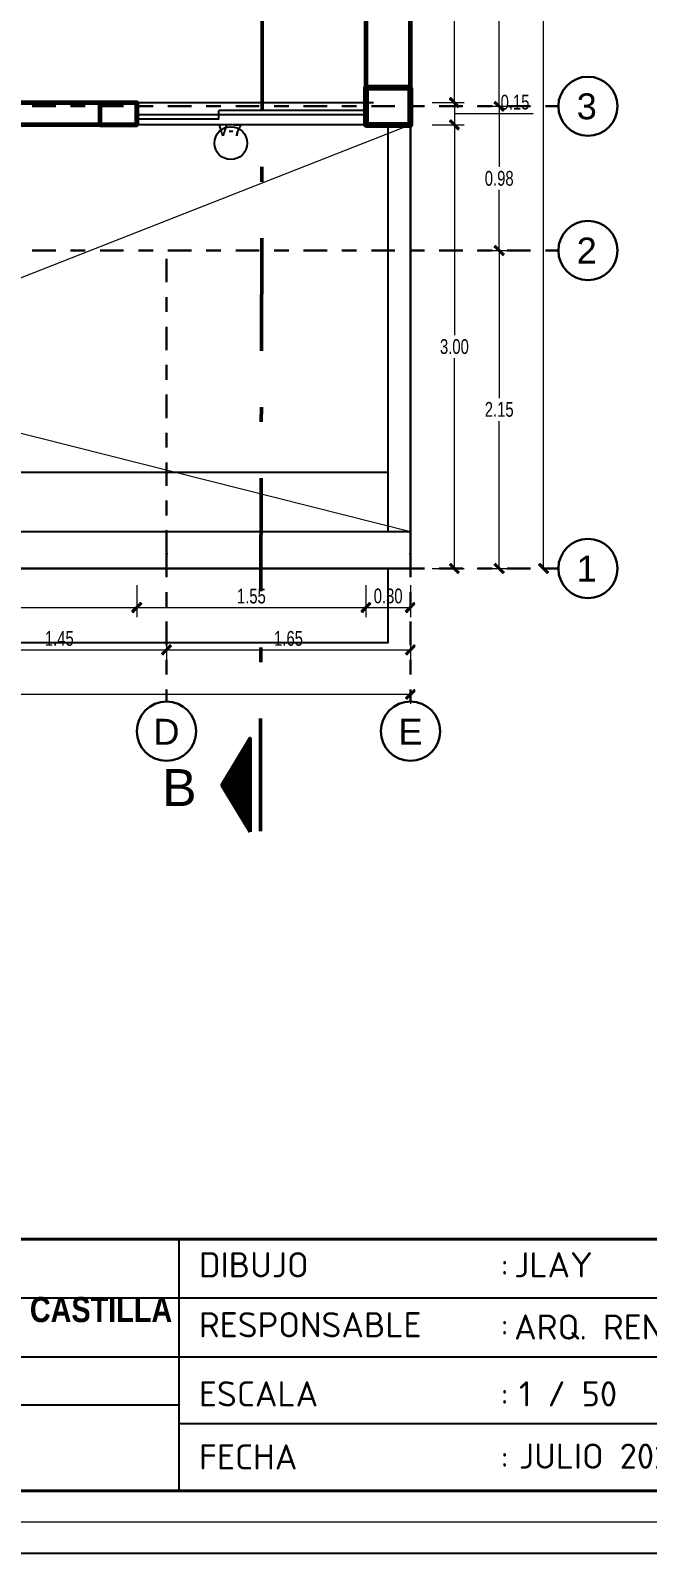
# Model space of a CAD drawing. Header units: millimetres. Extents: x 10610 to 10705, y -16613.7 to -16584.2.
# Drawn here: x 10629.55 to 10633.73, y -16613.7 to -16603.41 of the extents above; entities that cross this region are included whole.
import ezdxf
from ezdxf.enums import TextEntityAlignment as Align

# ---------------------------------------------------------------- set-up
doc = ezdxf.new("R2010")
doc.units = ezdxf.units.MM
for name, pattern in [('DASHDOTX2', [50.8, 25.4, -12.7, 0, -12.7]), ('HIDDEN', [0.375, 0.25, -0.125]), ('Punto & Rayas', [0.335139, 0.15875, -0.088194, 0, -0.088194])]:
    doc.linetypes.add(name, pattern=pattern)
doc.layers.add('0.2', color=2, linetype='Continuous')
doc.layers.add('Nuevo_Estructura - Forjados', color=7, linetype='Continuous')
for name, color, linetype, lineweight in [('0.6', 252, 'Continuous', 50), ('COLUMNAS', 6, 'Continuous', 20), ('Muro Alto', 1, 'Continuous', 80), ('P4', 144, 'Continuous', 40), ('P6', 255, 'Continuous', 20), ('TEXTO AMBIENTES', 7, 'Continuous', 9)]:
    doc.layers.add(name, color=color, linetype=linetype, lineweight=lineweight)
doc.layers.add('Nuevo_Estructura - Forjados_Pluma_Nº__209', color=7, linetype='Continuous', lineweight=30, true_color=0x3e4f7b)
doc.layers.add('Nuevo_Estructura - Forjados_Pluma_Nº__219', color=7, linetype='Continuous', lineweight=13, true_color=0x404b6a)
doc.styles.add('arial narrow', font='ARIALNI.TTF')
doc.styles.add('Estilo_Generado_1', font='arial.ttf')
doc.styles.add('mahico', font='GOTHIC.TTF', dxfattribs={"width": 0.75})
doc.styles.get("Standard").update_dxf_attribs({"font": 'arial.ttf'})
doc.styles.add('TEXTO PRINCIPAL', font='swissek.ttf', dxfattribs={"height": 0.15})
doc.dimstyles.new('Copia de 50 P', dxfattribs={"dimtxt": 0.1, "dimasz": 0.01, "dimexe": 0.065, "dimexo": 0.0625, "dimgap": 0.025, "dimtad": 1, "dimtih": 1, "dimtoh": 1, "dimzin": 0, "dimdsep": 46, "dimtxsty": 'mahico', "dimblk": 'pa cotas', "dimcen": 0.09, "dimdle": 0.3, "dimclrd": 256, "dimclre": 256, "dimclrt": 256, "dimadec": 0, "dimazin": 0, "dimtfac": 1, "dimtofl": 0, "dimtmove": 0, "dimatfit": 3, "dimfxl": 0.15, "dimfxlon": 1, "dimtolj": 1, "dimtzin": 0, "dimlwd": 5, "dimlwe": 5, "dimarcsym": 0})

# ---------------------------------------------------------------- blocks, each defined once
blk = doc.blocks.new('*X335')
at = {"color": 0}
for p, q in [((-18.3607, 8.7498), (-18.3299, 8.7806)), ((-18.3554, 8.7586), (-18.3299, 8.7841)), ((-18.3501, 8.7674), (-18.3299, 8.7877)), ((-18.3448, 8.7763), (-18.3299, 8.7912)), ((-18.3395, 8.7851), (-18.3299, 8.7947)), ((-18.3342, 8.794), (-18.3299, 8.7983)), ((-18.3892, 8.7), (-18.3299, 8.7594)), ((-18.3879, 8.6978), (-18.3299, 8.7558)), ((-18.3872, 8.7056), (-18.3299, 8.7629)), ((-18.3866, 8.6956), (-18.3299, 8.7523)), ((-18.3853, 8.6934), (-18.3299, 8.7488)), ((-18.3819, 8.7144), (-18.3299, 8.7664)), ((-18.3766, 8.7232), (-18.3299, 8.77)), ((-18.3713, 8.7321), (-18.3299, 8.7735)), ((-18.366, 8.7409), (-18.3299, 8.777)), ((-18.3839, 8.6912), (-18.3299, 8.7452)), ((-18.3826, 8.689), (-18.3299, 8.7417)), ((-18.3813, 8.6868), (-18.3299, 8.7382)), ((-18.3799, 8.6846), (-18.3299, 8.7346)), ((-18.3786, 8.6824), (-18.3299, 8.7311)), ((-18.3773, 8.6801), (-18.3299, 8.7276)), ((-18.376, 8.6779), (-18.3299, 8.724)), ((-18.3746, 8.6757), (-18.3299, 8.7205)), ((-18.3733, 8.6735), (-18.3299, 8.7169)), ((-18.372, 8.6713), (-18.3299, 8.7134)), ((-18.3707, 8.6691), (-18.3299, 8.7099)), ((-18.3693, 8.6669), (-18.3299, 8.7063)), ((-18.368, 8.6647), (-18.3299, 8.7028)), ((-18.3667, 8.6625), (-18.3299, 8.6993)), ((-18.3654, 8.6603), (-18.3299, 8.6957)), ((-18.364, 8.658), (-18.3299, 8.6922)), ((-18.3627, 8.6558), (-18.3299, 8.6887)), ((-18.3614, 8.6536), (-18.3299, 8.6851)), ((-18.3601, 8.6514), (-18.3299, 8.6816)), ((-18.3587, 8.6492), (-18.3299, 8.6781)), ((-18.3574, 8.647), (-18.3299, 8.6745)), ((-18.3561, 8.6448), (-18.3299, 8.671)), ((-18.3548, 8.6426), (-18.3299, 8.6674)), ((-18.3534, 8.6404), (-18.3299, 8.6639)), ((-18.3521, 8.6382), (-18.3299, 8.6604)), ((-18.3508, 8.6359), (-18.3299, 8.6568)), ((-18.3495, 8.6337), (-18.3299, 8.6533)), ((-18.3481, 8.6315), (-18.3299, 8.6498)), ((-18.3468, 8.6293), (-18.3299, 8.6462)), ((-18.3455, 8.6271), (-18.3299, 8.6427)), ((-18.3442, 8.6249), (-18.3299, 8.6392)), ((-18.3428, 8.6227), (-18.3299, 8.6356)), ((-18.3415, 8.6205), (-18.3299, 8.6321)), ((-18.3402, 8.6183), (-18.3299, 8.6286)), ((-18.3388, 8.6161), (-18.3299, 8.625)), ((-18.3375, 8.6139), (-18.3299, 8.6215)), ((-18.3362, 8.6116), (-18.3299, 8.6179)), ((-18.3349, 8.6094), (-18.3299, 8.6144)), ((-18.3335, 8.6072), (-18.3299, 8.6109)), ((-18.3322, 8.605), (-18.3299, 8.6073)), ((-18.3309, 8.6028), (-18.3299, 8.6038))]:
    blk.add_line(p, q, dxfattribs=at)
blk = doc.blocks.new('INDC')
at = {"layer": '0.6', "linetype": 'DASHDOTX2', "ltscale": 0.005}
blk.add_line((-0.0202, -0.0891), (-0.0202, 0.0893), dxfattribs=at)
at = {"layer": '0.6'}
blk.add_lwpolyline([(0, 0.0909), (0, -0.0909), (0.0545, 0)], close=True, dxfattribs=at)
at = {"xscale": -0.9085966123466278, "yscale": 0.9085966123466278, "zscale": 0.9085966123460401}
blk.add_blockref('*X335', (-16.6545, -7.9058), dxfattribs=at)
blk = doc.blocks.new('hjygfvdc')
at = {"layer": '0.6', "linetype": 'DASHDOTX2', "ltscale": 0.03}
blk.add_line((3035.269, 68.844), (3035.323, 92.839), dxfattribs=at)
at = {"layer": '0.2', "xscale": 3.485268437144879, "yscale": 3.485268437144879, "zscale": 3.485268437144879, "rotation": 180}
blk.add_blockref('INDC', (3035.199, 69.156), dxfattribs=at)
at = {"color": 252, "style": 'TEXTO PRINCIPAL'}
blk.add_text('B', height=0.25, dxfattribs=at).set_placement((3034.721, 69.139), align=Align.MIDDLE)
blk = doc.blocks.new('REVREER')
at = {"layer": 'COLUMNAS', "color": 1, "lineweight": 80, "ltscale": 0.2}
blk.add_lwpolyline([(10636.823, -16644.304), (10636.523, -16644.304), (10636.523, -16644.554), (10636.823, -16644.554)], close=True, dxfattribs=at)
at = {"layer": 'Muro Alto', "color": 6, "linetype": 'HIDDEN', "lineweight": 60}
blk.add_lwpolyline([(10634.973, -16644.554), (10634.973, -16644.404), (10634.723, -16644.404), (10634.723, -16644.554)], close=True, dxfattribs=at)
blk = doc.blocks.new('HTRHTRHTR')
for p, q in [((3400.57, -122.31), (4235.83, -122.31)), ((3944.67, -122.31), (3596.93, -122.31)), ((3753.41, -157.09), (3753.41, -122.31)), ((3909.89, -130.47), (3582.74, -130.47)), ((3909.89, -138.63), (3582.74, -138.63)), ((3753.41, -145.26), (3582.74, -145.26)), ((3909.89, -147.86), (3753.41, -147.86)), ((4235.83, -157.09), (3400.57, -157.09)), ((3400.57, -157.09), (4235.83, -157.09)), ((3770.8, -157.09), (3944.67, -157.09)), ((4244.53, -165.78), (3391.88, -165.78))]:
    blk.add_line(p, q)
at = {"layer": 'P4', "color": 7}
for p, q in [((3400.57, -122.31), (4235.83, -122.31)), ((4235.83, -157.09), (3400.57, -157.09))]:
    blk.add_line(p, q, dxfattribs=at)
at = {"layer": 'P6', "color": 7}
blk.add_line((4240.18, -161.44), (3396.22, -161.44), dxfattribs=at)
at = {"attachment_point": 1}
for s, width, heights, insert, char_height in [('{\\fISOCPEUR|b0|i0|c0|p34;UBICACIÓN^I:\\P\\H0.11883x;\\P\\fArial Narrow|b1|i0|c0|p34;\\H8.4156x;URB. MIRAFLORES BOULEVARD PARK PLAZA  Mz. AN -  Lote 18 - II ETAPA - CASTILLA}', 170.715, [0], (3584.49, -123.81), 3.47742), ('{\\fISOCPEUR|b0|i0|c0|p34;DIBUJO^I^I:}', 49.8343, [0], (3756.13, -124.11), 3.4774), ('{\\fISOCPEUR|b0|i0|c0|p34;JLAY}', 4.5892, [0], (3799.74, -124.11), 3.4774), ('{\\fISOCPEUR|b0|i0|c0|p34;RESPONSABLE^I:}', 50.7606, [0], (3756.13, -132.4), 3.4774), ('{\\fISOCPEUR|b0|i0|c0|p34;ARQ. RENZO IZQUIERDO}', 60.2049, [0], (3799.74, -132.71), 3.4774), ('{\\fISOCPEUR|b0|i0|c0|p34;ESCALA^I^I:}', 49.3011, [0], (3756.13, -141.96), 3.4774), ('{\\fISOCPEUR|b0|i0|c0|p34;1 / 50}', 38.6139, [0], (3800.4, -141.96), 3.4774), ('{\\fISOCPEUR|b0|i0|c0|p34;FECHA^I^I^I:}', 44.5981, [0], (3756.13, -150.68), 3.4774), ('{\\fISOCPEUR|b0|i0|c0|p34;JULIO 2026}', 48.5378, [3.48], (3800.4, -150.57), 3.4774)]:
    blk.add_mtext_dynamic_manual_height_columns(s, width=width, gutter_width=1.07, heights=heights, dxfattribs=dict(at, insert=insert, char_height=char_height))
blk = doc.blocks.new('Marcador de red estándar')
at = {"layer": 'Nuevo_Estructura - Forjados_Pluma_Nº__209', "color": 167, "linetype": 'Punto & Rayas', "lineweight": 30, "true_color": 0x3e4f7b}
for q in [(-10.9, 0), (-7.9, 0)]:
    blk.add_line((-9.9, 0), q, dxfattribs=at)
at = {"layer": 'Nuevo_Estructura - Forjados_Pluma_Nº__209', "color": 167, "linetype": 'Continuous', "lineweight": 30, "true_color": 0x3e4f7b}
blk.add_circle((-11.1, 0), 0.2, dxfattribs=at)
at = {"layer": 'Nuevo_Estructura - Forjados_Pluma_Nº__209', "color": 167, "linetype": 'Punto & Rayas', "lineweight": 30, "true_color": 0x3e4f7b}
blk.add_point((-9.9, 0), dxfattribs=at)
blk.add_point((-9.9, 0), dxfattribs=at)
at = {"layer": 'Nuevo_Estructura - Forjados_Pluma_Nº__219', "color": 167, "lineweight": 13, "true_color": 0x404b6a, "style": 'Estilo_Generado_1'}
for tag, p in [('AC_MarkerText_1_0', (-10.973, -0.04)), ('AC_MarkerText_1_1', (11.228, -0.04))]:
    blk.add_attdef(tag, text='', height=0.175, rotation=270, dxfattribs=at).set_placement(p, align=Align.TOP_CENTER)
blk = doc.blocks.new('Marcador de red estándar_2')
at = {"layer": 'Nuevo_Estructura - Forjados_Pluma_Nº__209', "color": 167, "linetype": 'Punto & Rayas', "lineweight": 30, "true_color": 0x3e4f7b}
for p, q in [((-0.942, 0), (-4.5, 0)), ((0.942, 0), (4.5, 0))]:
    blk.add_line(p, q, dxfattribs=at)
at = {"layer": 'Nuevo_Estructura - Forjados_Pluma_Nº__209', "color": 167, "linetype": 'Continuous', "lineweight": 30, "true_color": 0x3e4f7b}
for centre in [(-4.7, 0), (4.7, 0)]:
    blk.add_circle(centre, 0.2, dxfattribs=at)
at = {"layer": 'Nuevo_Estructura - Forjados_Pluma_Nº__209', "color": 167, "linetype": 'Punto & Rayas', "lineweight": 30, "true_color": 0x3e4f7b}
blk.add_point((0.942, 0), dxfattribs=at)
blk.add_point((0.942, 0), dxfattribs=at)
at = {"layer": 'Nuevo_Estructura - Forjados_Pluma_Nº__219', "color": 167, "lineweight": 13, "true_color": 0x404b6a, "style": 'Estilo_Generado_1'}
for tag, p in [('AC_MarkerText_1_0', (-4.7, -0.168)), ('AC_MarkerText_1_1', (4.7, -0.168))]:
    blk.add_attdef(tag, text='', height=0.175, rotation=180, dxfattribs=at).set_placement(p, align=Align.TOP_CENTER)
blk = doc.blocks.new('pa cotas')
h = blk.add_hatch(color=256)
h.paths.add_polyline_path([(2.4, 3.1), (-3.1, -2.4), (-2.4, -3.1)])
h.paths.add_polyline_path([(3.1, 2.4), (2.4, 3.1), (-2.4, -3.1)])
blk.add_line((-2.4, -3.1), (2.4, 3.1))
blk.add_lwpolyline([(3.1, 2.4), (2.4, 3.1), (-3.1, -2.4), (-2.4, -3.1)], close=True)
blk = doc.blocks.new('*D665')
at = {"lineweight": 5, "transparency": 16777216}
for p, q in [((10608.203, -16552.193), (10608.418, -16552.193)), ((10608.353, -16552.203), (10608.353, -16562.116)), ((10608.353, -16572.183), (10608.353, -16562.271)), ((10608.353, -16572.193), (10608.418, -16572.193))]:
    blk.add_line(p, q, dxfattribs=at)
at = {"layer": 'Defpoints', "color": 0, "transparency": 16777216}
for p in [(10607.453, -16552.193), (10608.353, -16572.193), (10608.353, -16572.193)]:
    blk.add_point(p, dxfattribs=at)
at = {"lineweight": 5, "transparency": 16777216, "xscale": 0.01, "yscale": 0.01, "zscale": 0.01}
for p, rotation in [((10608.353, -16552.193), 90), ((10608.353, -16572.193), 270)]:
    blk.add_blockref('pa cotas', p, dxfattribs=dict(at, rotation=rotation))
at = {"transparency": 16777216, "insert": (10608.353, -16562.193), "char_height": 0.1, "attachment_point": 5, "style": 'mahico'}
blk.add_mtext('\\A1;20.00', dxfattribs=at)
blk = doc.blocks.new('*D673')
at = {"lineweight": 5, "transparency": 16777216}
for p, q in [((10607.903, -16566.618), (10608.118, -16566.618)), ((10608.053, -16566.628), (10608.053, -16567.766)), ((10608.053, -16569.058), (10608.053, -16567.921)), ((10607.903, -16569.068), (10608.118, -16569.068))]:
    blk.add_line(p, q, dxfattribs=at)
at = {"layer": 'Defpoints', "color": 0, "transparency": 16777216}
for p in [(10607.453, -16566.618), (10607.453, -16569.068), (10608.053, -16569.068)]:
    blk.add_point(p, dxfattribs=at)
at = {"lineweight": 5, "transparency": 16777216, "xscale": 0.01, "yscale": 0.01, "zscale": 0.01}
for p, rotation in [((10608.053, -16566.618), 90), ((10608.053, -16569.068), 270)]:
    blk.add_blockref('pa cotas', p, dxfattribs=dict(at, rotation=rotation))
at = {"transparency": 16777216, "insert": (10608.053, -16567.843), "char_height": 0.1, "attachment_point": 5, "style": 'mahico'}
blk.add_mtext('\\A1;2.45', dxfattribs=at)
blk = doc.blocks.new('*D674')
at = {"lineweight": 5, "transparency": 16777216}
for p, q in [((10607.903, -16569.068), (10608.118, -16569.068)), ((10608.053, -16569.078), (10608.053, -16569.478)), ((10608.053, -16570.033), (10608.053, -16569.633)), ((10607.903, -16570.043), (10608.118, -16570.043))]:
    blk.add_line(p, q, dxfattribs=at)
at = {"layer": 'Defpoints', "color": 0, "transparency": 16777216}
for p in [(10607.453, -16569.068), (10607.453, -16570.043), (10608.053, -16570.043)]:
    blk.add_point(p, dxfattribs=at)
at = {"lineweight": 5, "transparency": 16777216, "xscale": 0.01, "yscale": 0.01, "zscale": 0.01}
for p, rotation in [((10608.053, -16569.068), 90), ((10608.053, -16570.043), 270)]:
    blk.add_blockref('pa cotas', p, dxfattribs=dict(at, rotation=rotation))
at = {"transparency": 16777216, "insert": (10608.053, -16569.556), "char_height": 0.1, "attachment_point": 5, "style": 'mahico'}
blk.add_mtext('\\A1;0.98', dxfattribs=at)
blk = doc.blocks.new('*D675')
at = {"lineweight": 5, "transparency": 16777216}
for p, q in [((10607.903, -16570.043), (10608.118, -16570.043)), ((10608.053, -16570.053), (10608.053, -16571.041)), ((10608.053, -16572.183), (10608.053, -16571.196)), ((10607.903, -16572.193), (10608.118, -16572.193))]:
    blk.add_line(p, q, dxfattribs=at)
at = {"layer": 'Defpoints', "color": 0, "transparency": 16777216}
for p in [(10607.453, -16570.043), (10607.453, -16572.193), (10608.053, -16572.193)]:
    blk.add_point(p, dxfattribs=at)
at = {"lineweight": 5, "transparency": 16777216, "xscale": 0.01, "yscale": 0.01, "zscale": 0.01}
for p, rotation in [((10608.053, -16570.043), 90), ((10608.053, -16572.193), 270)]:
    blk.add_blockref('pa cotas', p, dxfattribs=dict(at, rotation=rotation))
at = {"transparency": 16777216, "insert": (10608.053, -16571.118), "char_height": 0.1, "attachment_point": 5, "style": 'mahico'}
blk.add_mtext('\\A1;2.15', dxfattribs=at)
blk = doc.blocks.new('*D687')
at = {"lineweight": 5, "transparency": 16777216}
for p, q in [((10600.453, -16572.893), (10600.453, -16573.108)), ((10600.463, -16573.043), (10607.443, -16573.043)), ((10607.453, -16573.043), (10607.453, -16573.108))]:
    blk.add_line(p, q, dxfattribs=at)
at = {"layer": 'Defpoints', "color": 0, "transparency": 16777216}
for p in [(10600.453, -16572.143), (10607.453, -16573.043), (10607.453, -16573.043)]:
    blk.add_point(p, dxfattribs=at)
at = {"lineweight": 5, "transparency": 16777216, "xscale": 0.01, "yscale": 0.01, "zscale": 0.01, "rotation": 180}
blk.add_blockref('pa cotas', (10600.453, -16573.043), dxfattribs=at)
at = {"lineweight": 5, "transparency": 16777216, "xscale": 0.01, "yscale": 0.01, "zscale": 0.01}
blk.add_blockref('pa cotas', (10607.453, -16573.043), dxfattribs=at)
at = {"transparency": 16777216, "insert": (10603.953, -16572.966), "char_height": 0.1, "attachment_point": 5, "style": 'mahico'}
blk.add_mtext('\\A1;7.00', dxfattribs=at)
blk = doc.blocks.new('*D692')
at = {"lineweight": 5, "transparency": 16777216}
for p, q in [((10604.353, -16572.593), (10604.353, -16572.808)), ((10605.803, -16572.593), (10605.803, -16572.808)), ((10604.363, -16572.743), (10605.793, -16572.743))]:
    blk.add_line(p, q, dxfattribs=at)
at = {"layer": 'Defpoints', "color": 0, "transparency": 16777216}
for p in [(10604.353, -16572.193), (10605.803, -16572.193), (10605.803, -16572.743)]:
    blk.add_point(p, dxfattribs=at)
at = {"lineweight": 5, "transparency": 16777216, "xscale": 0.01, "yscale": 0.01, "zscale": 0.01, "rotation": 180}
blk.add_blockref('pa cotas', (10604.353, -16572.743), dxfattribs=at)
at = {"lineweight": 5, "transparency": 16777216, "xscale": 0.01, "yscale": 0.01, "zscale": 0.01}
blk.add_blockref('pa cotas', (10605.803, -16572.743), dxfattribs=at)
at = {"transparency": 16777216, "insert": (10605.078, -16572.666), "char_height": 0.1, "attachment_point": 5, "style": 'mahico'}
blk.add_mtext('\\A1;1.45', dxfattribs=at)
blk = doc.blocks.new('*D693')
at = {"lineweight": 5, "transparency": 16777216}
for p, q in [((10605.803, -16572.593), (10605.803, -16572.808)), ((10607.453, -16572.593), (10607.453, -16572.808)), ((10605.813, -16572.743), (10607.443, -16572.743))]:
    blk.add_line(p, q, dxfattribs=at)
at = {"layer": 'Defpoints', "color": 0, "transparency": 16777216}
for p in [(10605.803, -16572.193), (10607.453, -16572.193), (10607.453, -16572.743)]:
    blk.add_point(p, dxfattribs=at)
at = {"lineweight": 5, "transparency": 16777216, "xscale": 0.01, "yscale": 0.01, "zscale": 0.01, "rotation": 180}
blk.add_blockref('pa cotas', (10605.803, -16572.743), dxfattribs=at)
at = {"lineweight": 5, "transparency": 16777216, "xscale": 0.01, "yscale": 0.01, "zscale": 0.01}
blk.add_blockref('pa cotas', (10607.453, -16572.743), dxfattribs=at)
at = {"transparency": 16777216, "insert": (10606.628, -16572.666), "char_height": 0.1, "attachment_point": 5, "style": 'mahico'}
blk.add_mtext('\\A1;1.65', dxfattribs=at)
blk = doc.blocks.new('*D765')
at = {"lineweight": 5, "transparency": 16777216}
for p, q in [((10632.271, -16599.893), (10632.486, -16599.893)), ((10632.421, -16599.903), (10632.421, -16601.816)), ((10632.421, -16603.883), (10632.421, -16601.971)), ((10632.271, -16603.893), (10632.486, -16603.893))]:
    blk.add_line(p, q, dxfattribs=at)
at = {"layer": 'Defpoints', "color": 0, "transparency": 16777216}
for p in [(10631.823, -16599.893), (10631.823, -16603.893), (10632.421, -16603.893)]:
    blk.add_point(p, dxfattribs=at)
at = {"lineweight": 5, "transparency": 16777216, "xscale": 0.01, "yscale": 0.01, "zscale": 0.01}
for p, rotation in [((10632.421, -16599.893), 90), ((10632.421, -16603.893), 270)]:
    blk.add_blockref('pa cotas', p, dxfattribs=dict(at, rotation=rotation))
at = {"transparency": 16777216, "insert": (10632.421, -16601.893), "char_height": 0.1, "attachment_point": 5, "style": 'mahico'}
blk.add_mtext('\\A1;4.00', dxfattribs=at)
blk = doc.blocks.new('*D766')
at = {"lineweight": 5, "transparency": 16777216}
for p, q in [((10632.271, -16603.893), (10632.486, -16603.893)), ((10632.421, -16603.903), (10632.421, -16604.033)), ((10632.421, -16603.968), (10632.708, -16603.968)), ((10632.708, -16603.968), (10632.953, -16603.968)), ((10632.271, -16604.043), (10632.486, -16604.043))]:
    blk.add_line(p, q, dxfattribs=at)
at = {"layer": 'Defpoints', "color": 0, "transparency": 16777216}
for p in [(10631.823, -16603.893), (10631.823, -16604.043), (10632.421, -16604.043)]:
    blk.add_point(p, dxfattribs=at)
at = {"lineweight": 5, "transparency": 16777216, "xscale": 0.01, "yscale": 0.01, "zscale": 0.01}
for p, rotation in [((10632.421, -16603.893), 90), ((10632.421, -16604.043), 270)]:
    blk.add_blockref('pa cotas', p, dxfattribs=dict(at, rotation=rotation))
at = {"transparency": 16777216, "insert": (10632.831, -16603.891), "char_height": 0.1, "attachment_point": 5, "style": 'mahico'}
blk.add_mtext('\\A1;0.15', dxfattribs=at)
blk = doc.blocks.new('*D767')
at = {"lineweight": 5, "transparency": 16777216}
for p, q in [((10632.271, -16604.043), (10632.486, -16604.043)), ((10632.421, -16604.053), (10632.421, -16605.466)), ((10632.421, -16607.033), (10632.421, -16605.621)), ((10632.271, -16607.043), (10632.486, -16607.043))]:
    blk.add_line(p, q, dxfattribs=at)
at = {"layer": 'Defpoints', "color": 0, "transparency": 16777216}
for p in [(10631.823, -16604.043), (10632.123, -16607.043), (10632.421, -16607.043)]:
    blk.add_point(p, dxfattribs=at)
at = {"lineweight": 5, "transparency": 16777216, "xscale": 0.01, "yscale": 0.01, "zscale": 0.01}
for p, rotation in [((10632.421, -16604.043), 90), ((10632.421, -16607.043), 270)]:
    blk.add_blockref('pa cotas', p, dxfattribs=dict(at, rotation=rotation))
at = {"transparency": 16777216, "insert": (10632.421, -16605.543), "char_height": 0.1, "attachment_point": 5, "style": 'mahico'}
blk.add_mtext('\\A1;3.00', dxfattribs=at)
blk = doc.blocks.new('*D770')
at = {"lineweight": 5, "transparency": 16777216}
for p, q in [((10628.273, -16607.156), (10628.273, -16607.371)), ((10630.273, -16607.156), (10630.273, -16607.371)), ((10628.283, -16607.306), (10630.263, -16607.306))]:
    blk.add_line(p, q, dxfattribs=at)
at = {"layer": 'Defpoints', "color": 0, "transparency": 16777216}
for p in [(10628.273, -16603.893), (10630.273, -16604.043), (10630.273, -16607.306)]:
    blk.add_point(p, dxfattribs=at)
at = {"lineweight": 5, "transparency": 16777216, "xscale": 0.01, "yscale": 0.01, "zscale": 0.01, "rotation": 180}
blk.add_blockref('pa cotas', (10628.273, -16607.306), dxfattribs=at)
at = {"lineweight": 5, "transparency": 16777216, "xscale": 0.01, "yscale": 0.01, "zscale": 0.01}
blk.add_blockref('pa cotas', (10630.273, -16607.306), dxfattribs=at)
at = {"transparency": 16777216, "insert": (10629.273, -16607.229), "char_height": 0.1, "attachment_point": 5, "style": 'mahico'}
blk.add_mtext('\\A1;2.00', dxfattribs=at)
blk = doc.blocks.new('*D771')
at = {"lineweight": 5, "transparency": 16777216}
for p, q in [((10630.273, -16607.156), (10630.273, -16607.371)), ((10631.823, -16607.156), (10631.823, -16607.371)), ((10630.283, -16607.306), (10631.813, -16607.306))]:
    blk.add_line(p, q, dxfattribs=at)
at = {"layer": 'Defpoints', "color": 0, "transparency": 16777216}
for p in [(10630.273, -16604.043), (10631.823, -16604.043), (10631.823, -16607.306)]:
    blk.add_point(p, dxfattribs=at)
at = {"lineweight": 5, "transparency": 16777216, "xscale": 0.01, "yscale": 0.01, "zscale": 0.01, "rotation": 180}
blk.add_blockref('pa cotas', (10630.273, -16607.306), dxfattribs=at)
at = {"lineweight": 5, "transparency": 16777216, "xscale": 0.01, "yscale": 0.01, "zscale": 0.01}
blk.add_blockref('pa cotas', (10631.823, -16607.306), dxfattribs=at)
at = {"transparency": 16777216, "insert": (10631.048, -16607.23), "char_height": 0.1, "attachment_point": 5, "style": 'mahico'}
blk.add_mtext('\\A1;1.55', dxfattribs=at)
blk = doc.blocks.new('*D772')
at = {"lineweight": 5, "transparency": 16777216}
for p, q in [((10631.823, -16607.156), (10631.823, -16607.371)), ((10632.123, -16607.156), (10632.123, -16607.371)), ((10631.833, -16607.306), (10632.113, -16607.306))]:
    blk.add_line(p, q, dxfattribs=at)
at = {"layer": 'Defpoints', "color": 0, "transparency": 16777216}
for p in [(10631.823, -16604.043), (10632.123, -16604.043), (10632.123, -16607.306)]:
    blk.add_point(p, dxfattribs=at)
at = {"lineweight": 5, "transparency": 16777216, "xscale": 0.01, "yscale": 0.01, "zscale": 0.01, "rotation": 180}
blk.add_blockref('pa cotas', (10631.823, -16607.306), dxfattribs=at)
at = {"lineweight": 5, "transparency": 16777216, "xscale": 0.01, "yscale": 0.01, "zscale": 0.01}
blk.add_blockref('pa cotas', (10632.123, -16607.306), dxfattribs=at)
at = {"transparency": 16777216, "insert": (10631.973, -16607.229), "char_height": 0.1, "attachment_point": 5, "style": 'mahico'}
blk.add_mtext('\\A1;0.30', dxfattribs=at)
blk = doc.blocks.new('fdvfvfdvdf')
at = {"layer": 'Nuevo_Estructura - Forjados', "color": 8, "linetype": 'Continuous', "lineweight": 15}
ref = blk.add_blockref('Marcador de red estándar', (10605.803, -16562.193), dxfattribs=dict(at, rotation=90))
ref.add_attrib('AC_MarkerText_1', 'D', dxfattribs={"layer": 'Nuevo_Estructura - Forjados_Pluma_Nº__219', "color": 167, "lineweight": 13, "true_color": 0x404b6a, "height": 0.175, "style": 'Estilo_Generado_1'}).set_placement((10605.803, -16573.209), align=Align.TOP_CENTER)
ref = blk.add_blockref('Marcador de red estándar', (10607.453, -16562.193), dxfattribs=dict(at, rotation=90))
ref.add_attrib('AC_MarkerText_1', 'E', dxfattribs={"layer": 'Nuevo_Estructura - Forjados_Pluma_Nº__219', "color": 167, "lineweight": 13, "true_color": 0x404b6a, "height": 0.175, "style": 'Estilo_Generado_1'}).set_placement((10607.453, -16573.209), align=Align.TOP_CENTER)
ref = blk.add_blockref('Marcador de red estándar_2', (10603.953, -16569.068), dxfattribs=dict(at, rotation=180))
ref.add_attrib('AC_MarkerText_1', '3', dxfattribs={"layer": 'Nuevo_Estructura - Forjados_Pluma_Nº__219', "color": 167, "lineweight": 13, "true_color": 0x404b6a, "height": 0.175, "style": 'Estilo_Generado_1'}).set_placement((10608.645, -16568.981), align=Align.TOP_CENTER)
ref.add_attrib('AC_MarkerText_1_1', '3', dxfattribs={"layer": 'Nuevo_Estructura - Forjados_Pluma_Nº__219', "color": 167, "lineweight": 13, "true_color": 0x404b6a, "height": 0.175, "style": 'Estilo_Generado_1'}).set_placement((10599.247, -16568.981), align=Align.TOP_CENTER)
ref = blk.add_blockref('Marcador de red estándar_2', (10603.953, -16570.043), dxfattribs=dict(at, rotation=180))
ref.add_attrib('AC_MarkerText_1', '2', dxfattribs={"layer": 'Nuevo_Estructura - Forjados_Pluma_Nº__219', "color": 167, "lineweight": 13, "true_color": 0x404b6a, "height": 0.175, "style": 'Estilo_Generado_1'}).set_placement((10608.645, -16569.956), align=Align.TOP_CENTER)
ref.add_attrib('AC_MarkerText_1_1', '2', dxfattribs={"layer": 'Nuevo_Estructura - Forjados_Pluma_Nº__219', "color": 167, "lineweight": 13, "true_color": 0x404b6a, "height": 0.175, "style": 'Estilo_Generado_1'}).set_placement((10599.247, -16569.956), align=Align.TOP_CENTER)
ref = blk.add_blockref('Marcador de red estándar_2', (10603.953, -16572.193), dxfattribs=dict(at, rotation=180))
ref.add_attrib('AC_MarkerText_1', '1', dxfattribs={"layer": 'Nuevo_Estructura - Forjados_Pluma_Nº__219', "color": 167, "lineweight": 13, "true_color": 0x404b6a, "height": 0.175, "style": 'Estilo_Generado_1'}).set_placement((10608.645, -16572.106), align=Align.TOP_CENTER)
ref.add_attrib('AC_MarkerText_1_1', '1', dxfattribs={"layer": 'Nuevo_Estructura - Forjados_Pluma_Nº__219', "color": 167, "lineweight": 13, "true_color": 0x404b6a, "height": 0.175, "style": 'Estilo_Generado_1'}).set_placement((10599.247, -16572.106), align=Align.TOP_CENTER)
dim = blk.add_linear_dim(base=(10608.353, -16572.193), p1=(10607.453, -16552.193), p2=(10608.353, -16572.193), angle=270, dimstyle='Copia de 50 P')
dim.commit()
dim.dimension.update_dxf_attribs({"geometry": '*D665', "text_midpoint": (10608.353, -16562.193)})
for base, p1, p2, picture, middle in [((10608.053, -16569.068), (10607.453, -16566.618), (10607.453, -16569.068), '*D673', (10608.053, -16567.843)), ((10608.0527, -16570.0432), (10607.4527, -16569.0681), (10607.4527, -16570.0432), '*D674', (10608.0527, -16569.5556)), ((10608.053, -16572.193), (10607.453, -16570.043), (10607.453, -16572.193), '*D675', (10608.053, -16571.118))]:
    dim = blk.add_linear_dim(base=base, p1=p1, p2=p2, angle=270, dimstyle='Copia de 50 P', override={"dimtmove": 1})
    dim.commit()
    dim.dimension.update_dxf_attribs({"geometry": picture, "text_midpoint": middle})
dim = blk.add_linear_dim(base=(10607.453, -16573.043), p1=(10600.453, -16572.143), p2=(10607.453, -16573.043), dimstyle='Copia de 50 P')
dim.commit()
dim.dimension.update_dxf_attribs({"geometry": '*D687', "text_midpoint": (10603.953, -16572.966)})
for base, p1, p2, picture, middle in [((10605.803, -16572.743), (10604.353, -16572.193), (10605.803, -16572.193), '*D692', (10605.078, -16572.666)), ((10607.453, -16572.743), (10605.803, -16572.193), (10607.453, -16572.193), '*D693', (10606.628, -16572.666))]:
    dim = blk.add_linear_dim(base=base, p1=p1, p2=p2, dimstyle='Copia de 50 P', override={"dimtmove": 1})
    dim.commit()
    dim.dimension.update_dxf_attribs({"geometry": picture, "text_midpoint": middle})

msp = doc.modelspace()

# ---------------------------------------------------------------- linework, layer by layer
for p, q in [((10632.123, -16607.043), (10632.123, -16589.043)), ((10630.273, -16603.893), (10631.873, -16603.893)), ((10631.873, -16604.043), (10630.273, -16604.043)), ((10631.973, -16606.793), (10631.973, -16604.043)), ((10627.623, -16606.793), (10632.123, -16606.793)), ((10625.123, -16607.043), (10632.123, -16607.043))]:
    msp.add_line(p, q)
at = {"color": 4}
for p, q in [((10631.823, -16603.976), (10630.273, -16603.976)), ((10630.828, -16604.006), (10630.273, -16604.006)), ((10631.823, -16603.946), (10630.828, -16603.946)), ((10630.828, -16604.006), (10630.828, -16603.946))]:
    msp.add_line(p, q, dxfattribs=at)
for points in [[(10632.123, -16589.043), (10632.123, -16607.043), (10625.123, -16607.043), (10625.123, -16587.043), (10632.123, -16587.043), (10632.123, -16589.043)], [(10631.973, -16606.793), (10631.973, -16606.393), (10628.273, -16606.393), (10628.273, -16606.793)], [(10628.273, -16607.043), (10628.273, -16607.543), (10631.973, -16607.543), (10631.973, -16607.043)]]:
    msp.add_lwpolyline(points)
at = {"lineweight": 60}
msp.add_lwpolyline([(10631.973, -16592.843), (10631.973, -16598.293), (10629.598, -16598.293), (10629.598, -16598.993), (10629.748, -16598.993), (10629.748, -16598.443), (10631.973, -16598.443), (10631.973, -16599.743), (10629.598, -16599.743), (10629.598, -16599.893), (10631.823, -16599.893), (10631.823, -16604.043), (10632.123, -16604.043), (10632.123, -16588.593)], dxfattribs=at)
msp.add_lwpolyline([(10628.698, -16603.443), (10628.273, -16603.443), (10628.273, -16603.893), (10630.273, -16603.893), (10630.273, -16604.043), (10627.973, -16604.043), (10627.973, -16603.443), (10627.073, -16603.443), (10627.073, -16603.293), (10628.548, -16603.293), (10628.548, -16601.593), (10628.398, -16601.593), (10628.398, -16601.343), (10628.548, -16601.343), (10628.548, -16598.243), (10628.698, -16598.243)], close=True, dxfattribs=at)
at = {"color": 251, "lineweight": 9, "true_color": 0x636466}
for points in [[(10632.123, -16604.043), (10625.123, -16606.793)], [(10625.273, -16605.065), (10632.123, -16606.793)]]:
    msp.add_lwpolyline(points, dxfattribs=at)
msp.add_circle((10630.909, -16604.167), 0.111)

# ---------------------------------------------------------------- block references
at = {"color": 251, "lineweight": 60, "xscale": 0.04888415461454044, "yscale": 0.04888415461454044, "zscale": 0.04888415461454044}
msp.add_blockref('HTRHTRHTR', (10447.078, -16605.598), dxfattribs=at)
at = {"lineweight": 70}
msp.add_blockref('hjygfvdc', (7595.84, -16677.663), dxfattribs=at)
for name, p in [('fdvfvfdvdf', (24.671, -34.85)), ('REVREER', (-4.7, 40.51))]:
    msp.add_blockref(name, p)

# ---------------------------------------------------------------- texts
at = {"layer": 'TEXTO AMBIENTES', "insert": (10630.82, -16604.038), "char_height": 0.16636, "width": 0.16442, "attachment_point": 1, "style": 'arial narrow'}
msp.add_mtext('{\\fCentury Gothic|b1|i0|c0|p34;\\H0.48089x;V-7\\fCentury Gothic|b1|i1|c0|p34;\\H2.0795x; }', dxfattribs=at)

# ---------------------------------------------------------------- dimensions: what is measured, and where the dimension line sits
for base, p1, p2, picture, middle in [((10632.421, -16603.893), (10631.823, -16599.893), (10631.823, -16603.893), '*D765', (10632.421, -16601.893)), ((10632.421, -16604.043), (10631.823, -16603.893), (10631.823, -16604.043), '*D766', (10632.733, -16603.891)), ((10632.421, -16607.043), (10631.823, -16604.043), (10632.123, -16607.043), '*D767', (10632.421, -16605.543))]:
    dim = msp.add_linear_dim(base=base, p1=p1, p2=p2, angle=90, dimstyle='Copia de 50 P', override={"dimtmove": 1})
    dim.commit()
    dim.dimension.update_dxf_attribs({"geometry": picture, "text_midpoint": middle})
for base, p1, p2, picture, middle in [((10630.273, -16607.306), (10628.273, -16603.893), (10630.273, -16604.043), '*D770', (10629.273, -16607.229)), ((10631.823, -16607.306), (10630.273, -16604.043), (10631.823, -16604.043), '*D771', (10631.048, -16607.23)), ((10632.123, -16607.306), (10631.823, -16604.043), (10632.123, -16604.043), '*D772', (10631.973, -16607.229))]:
    dim = msp.add_linear_dim(base=base, p1=p1, p2=p2, dimstyle='Copia de 50 P', override={"dimtmove": 1})
    dim.commit()
    dim.dimension.update_dxf_attribs({"geometry": picture, "text_midpoint": middle})

doc.saveas('drawing.dxf')
